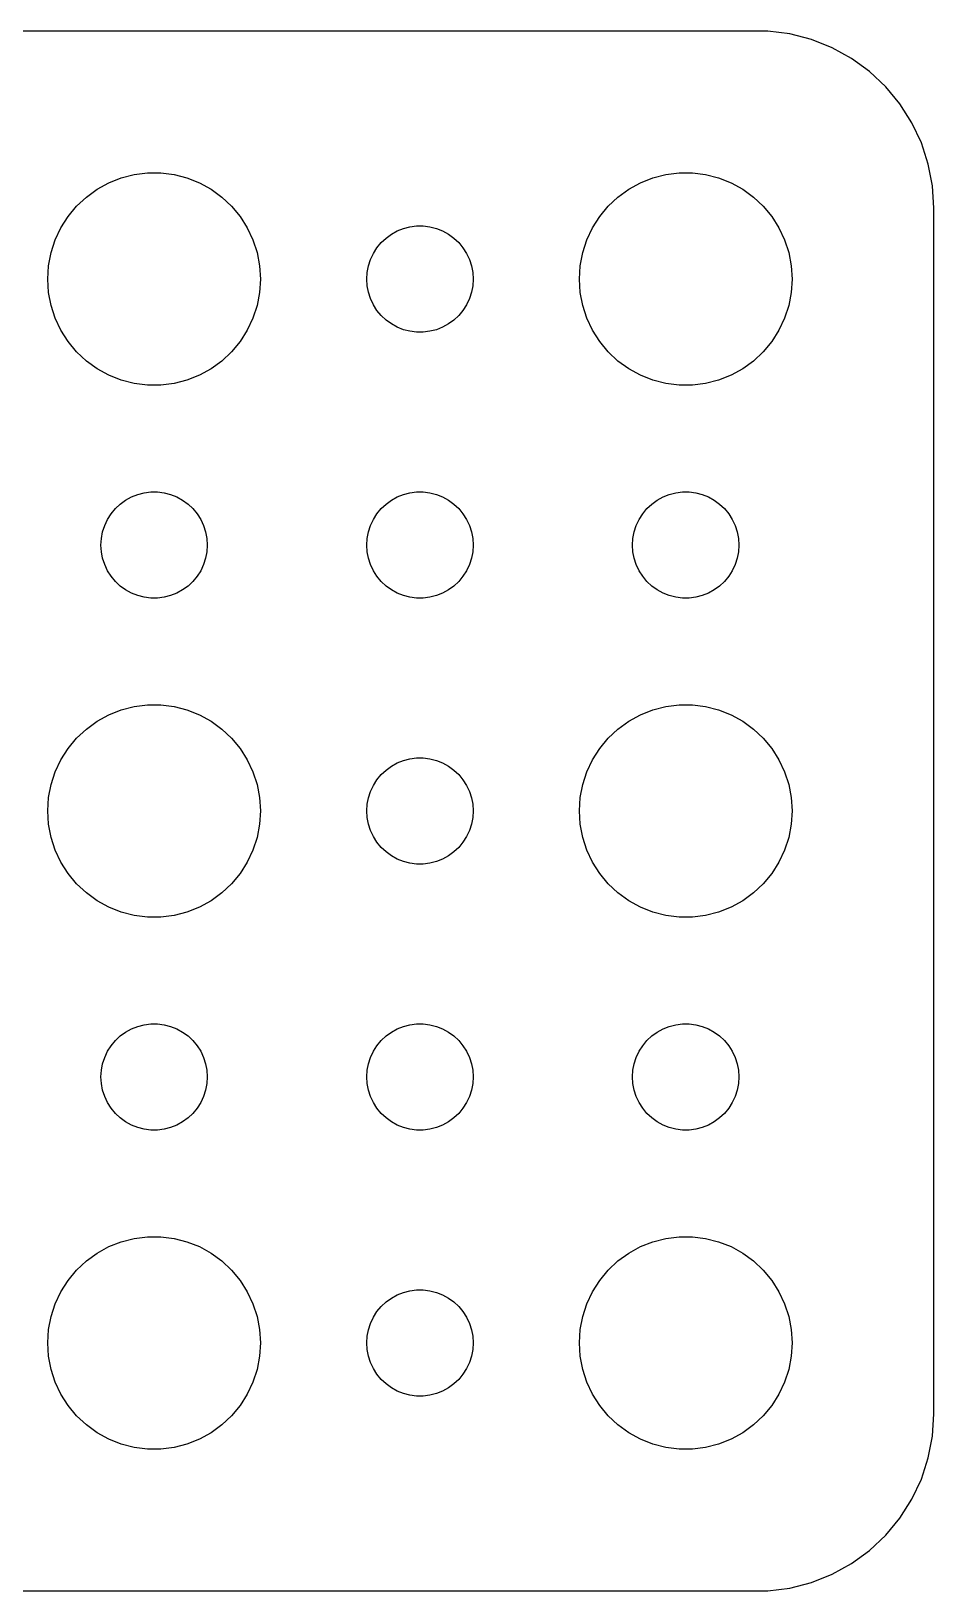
# Model space of a CAD drawing. Header units: metres. Extents: x -44.5 to 44.5, y 86 to 184.
# Drawn here: x 19.03 to 44.5, y 86.01 to 129.99 of the extents above; entities that cross this region are included whole.
import ezdxf

# ---------------------------------------------------------------- set-up
doc = ezdxf.new("R2010")
doc.units = ezdxf.units.M

msp = doc.modelspace()

# ---------------------------------------------------------------- linework, layer by layer
for p, q in [((39.8139, 129.99), (-39.8139, 129.99)), ((40.4369, 129.911), (39.8139, 129.99)), ((41.0451, 129.755), (40.4369, 129.911)), ((41.6289, 129.524), (41.0451, 129.755)), ((42.1791, 129.222), (41.6289, 129.524)), ((42.6871, 128.853), (42.1791, 129.222)), ((43.1448, 128.423), (42.6871, 128.853)), ((43.5451, 127.939), (43.1448, 128.423)), ((43.8815, 127.409), (43.5451, 127.939)), ((44.1489, 126.841), (43.8815, 127.409)), ((44.3429, 126.243), (44.1489, 126.841)), ((44.4606, 125.627), (44.3429, 126.243)), ((21.2227, 125.714), (21.5729, 125.853)), ((21.5729, 125.853), (21.9379, 125.947)), ((21.9379, 125.947), (22.3116, 125.994)), ((22.3116, 125.994), (22.6884, 125.994)), ((22.6884, 125.994), (23.0621, 125.947)), ((23.0621, 125.947), (23.427, 125.853)), ((23.427, 125.853), (23.7773, 125.714)), ((36.2227, 125.714), (36.5729, 125.853)), ((36.5729, 125.853), (36.9379, 125.947)), ((36.9379, 125.947), (37.3116, 125.994)), ((37.3116, 125.994), (37.6884, 125.994)), ((37.6884, 125.994), (38.0621, 125.947)), ((38.0621, 125.947), (38.427, 125.853)), ((38.427, 125.853), (38.7773, 125.714)), ((20.5877, 125.312), (20.8925, 125.533)), ((20.8925, 125.533), (21.2227, 125.714)), ((23.7773, 125.714), (24.1075, 125.533)), ((24.1075, 125.533), (24.4123, 125.312)), ((35.5877, 125.312), (35.8925, 125.533)), ((35.8925, 125.533), (36.2227, 125.714)), ((38.7773, 125.714), (39.1075, 125.533)), ((39.1075, 125.533), (39.4123, 125.312)), ((44.5, 125), (44.4606, 125.627)), ((20.0729, 124.763), (20.3131, 125.054)), ((20.3131, 125.054), (20.5877, 125.312)), ((24.4123, 125.312), (24.6869, 125.054)), ((24.6869, 125.054), (24.927, 124.763)), ((35.0729, 124.763), (35.3131, 125.054)), ((35.3131, 125.054), (35.5877, 125.312)), ((39.4123, 125.312), (39.6869, 125.054)), ((39.6869, 125.054), (39.927, 124.763)), ((44.5, 91), (44.5, 125)), ((19.8711, 124.445), (20.0729, 124.763)), ((24.927, 124.763), (25.1289, 124.445)), ((29.5365, 124.427), (29.7189, 124.473)), ((29.7189, 124.473), (29.9058, 124.497)), ((29.9058, 124.497), (30.0942, 124.497)), ((30.0942, 124.497), (30.2811, 124.473)), ((30.2811, 124.473), (30.4635, 124.427)), ((34.8711, 124.445), (35.0729, 124.763)), ((39.927, 124.763), (40.1289, 124.445)), ((19.5942, 123.746), (19.7107, 124.104)), ((19.7107, 124.104), (19.8711, 124.445)), ((25.1289, 124.445), (25.2893, 124.104)), ((25.2893, 124.104), (25.4057, 123.746)), ((28.7865, 123.882), (28.9065, 124.027)), ((28.9065, 124.027), (29.0439, 124.156)), ((29.0439, 124.156), (29.1963, 124.266)), ((29.1963, 124.266), (29.3613, 124.357)), ((29.3613, 124.357), (29.5365, 124.427)), ((30.4635, 124.427), (30.6387, 124.357)), ((30.6387, 124.357), (30.8037, 124.266)), ((30.8037, 124.266), (30.9561, 124.156)), ((30.9561, 124.156), (31.0934, 124.027)), ((31.0934, 124.027), (31.2135, 123.882)), ((34.5942, 123.746), (34.7107, 124.104)), ((34.7107, 124.104), (34.8711, 124.445)), ((40.1289, 124.445), (40.2893, 124.104)), ((40.2893, 124.104), (40.4057, 123.746)), ((19.5237, 123.376), (19.5942, 123.746)), ((25.4057, 123.746), (25.4763, 123.376)), ((28.6053, 123.552), (28.6855, 123.723)), ((28.6855, 123.723), (28.7865, 123.882)), ((31.2135, 123.882), (31.3145, 123.723)), ((31.3145, 123.723), (31.3947, 123.552)), ((34.5237, 123.376), (34.5942, 123.746)), ((40.4057, 123.746), (40.4763, 123.376)), ((19.5, 123), (19.5237, 123.376)), ((25.4763, 123.376), (25.5, 123)), ((28.5, 123), (28.5118, 123.188)), ((28.5118, 123.188), (28.5471, 123.373)), ((28.5471, 123.373), (28.6053, 123.552)), ((31.3947, 123.552), (31.4529, 123.373)), ((31.4529, 123.373), (31.4882, 123.188)), ((31.4882, 123.188), (31.5, 123)), ((34.5, 123), (34.5237, 123.376)), ((40.4763, 123.376), (40.5, 123)), ((19.5237, 122.624), (19.5, 123)), ((25.5, 123), (25.4763, 122.624)), ((28.5118, 122.812), (28.5, 123)), ((28.5471, 122.627), (28.5118, 122.812)), ((31.4882, 122.812), (31.4529, 122.627)), ((31.5, 123), (31.4882, 122.812)), ((34.5237, 122.624), (34.5, 123)), ((40.5, 123), (40.4763, 122.624)), ((19.5942, 122.254), (19.5237, 122.624)), ((25.4763, 122.624), (25.4057, 122.254)), ((28.6053, 122.448), (28.5471, 122.627)), ((28.6855, 122.277), (28.6053, 122.448)), ((28.7865, 122.118), (28.6855, 122.277)), ((31.3145, 122.277), (31.2135, 122.118)), ((31.3947, 122.448), (31.3145, 122.277)), ((31.4529, 122.627), (31.3947, 122.448)), ((34.5942, 122.254), (34.5237, 122.624)), ((40.4763, 122.624), (40.4057, 122.254)), ((19.7107, 121.896), (19.5942, 122.254)), ((19.8711, 121.555), (19.7107, 121.896)), ((25.2893, 121.896), (25.1289, 121.555)), ((25.4057, 122.254), (25.2893, 121.896)), ((28.9065, 121.973), (28.7865, 122.118)), ((29.0439, 121.844), (28.9065, 121.973)), ((29.1963, 121.734), (29.0439, 121.844)), ((30.9561, 121.844), (30.8037, 121.734)), ((31.0934, 121.973), (30.9561, 121.844)), ((31.2135, 122.118), (31.0934, 121.973)), ((34.7107, 121.896), (34.5942, 122.254)), ((34.8711, 121.555), (34.7107, 121.896)), ((40.2893, 121.896), (40.1289, 121.555)), ((40.4057, 122.254), (40.2893, 121.896)), ((20.0729, 121.237), (19.8711, 121.555)), ((25.1289, 121.555), (24.927, 121.237)), ((29.3613, 121.643), (29.1963, 121.734)), ((29.5365, 121.573), (29.3613, 121.643)), ((29.7189, 121.527), (29.5365, 121.573)), ((29.9058, 121.503), (29.7189, 121.527)), ((30.0942, 121.503), (29.9058, 121.503)), ((30.2811, 121.527), (30.0942, 121.503)), ((30.4635, 121.573), (30.2811, 121.527)), ((30.6387, 121.643), (30.4635, 121.573)), ((30.8037, 121.734), (30.6387, 121.643)), ((35.0729, 121.237), (34.8711, 121.555)), ((40.1289, 121.555), (39.927, 121.237)), ((20.3131, 120.946), (20.0729, 121.237)), ((20.5877, 120.688), (20.3131, 120.946)), ((24.6869, 120.946), (24.4123, 120.688)), ((24.927, 121.237), (24.6869, 120.946)), ((35.3131, 120.946), (35.0729, 121.237)), ((35.5877, 120.688), (35.3131, 120.946)), ((39.6869, 120.946), (39.4123, 120.688)), ((39.927, 121.237), (39.6869, 120.946)), ((20.8925, 120.467), (20.5877, 120.688)), ((24.4123, 120.688), (24.1075, 120.467)), ((35.8925, 120.467), (35.5877, 120.688)), ((39.4123, 120.688), (39.1075, 120.467)), ((21.2227, 120.286), (20.8925, 120.467)), ((21.5729, 120.147), (21.2227, 120.286)), ((21.9379, 120.053), (21.5729, 120.147)), ((23.427, 120.147), (23.0621, 120.053)), ((23.7773, 120.286), (23.427, 120.147)), ((24.1075, 120.467), (23.7773, 120.286)), ((36.2227, 120.286), (35.8925, 120.467)), ((36.5729, 120.147), (36.2227, 120.286)), ((36.9379, 120.053), (36.5729, 120.147)), ((38.427, 120.147), (38.0621, 120.053)), ((38.7773, 120.286), (38.427, 120.147)), ((39.1075, 120.467), (38.7773, 120.286)), ((22.3116, 120.006), (21.9379, 120.053)), ((22.6884, 120.006), (22.3116, 120.006)), ((23.0621, 120.053), (22.6884, 120.006)), ((37.3116, 120.006), (36.9379, 120.053)), ((37.6884, 120.006), (37.3116, 120.006)), ((38.0621, 120.053), (37.6884, 120.006)), ((22.2189, 116.973), (22.4058, 116.997)), ((22.4058, 116.997), (22.5942, 116.997)), ((22.5942, 116.997), (22.7811, 116.973)), ((29.7189, 116.973), (29.9058, 116.997)), ((29.9058, 116.997), (30.0942, 116.997)), ((30.0942, 116.997), (30.2811, 116.973)), ((37.2189, 116.973), (37.4058, 116.997)), ((37.4058, 116.997), (37.5942, 116.997)), ((37.5942, 116.997), (37.7811, 116.973)), ((21.4065, 116.527), (21.5439, 116.656)), ((21.5439, 116.656), (21.6963, 116.766)), ((21.6963, 116.766), (21.8613, 116.857)), ((21.8613, 116.857), (22.0365, 116.927)), ((22.0365, 116.927), (22.2189, 116.973)), ((22.7811, 116.973), (22.9635, 116.927)), ((22.9635, 116.927), (23.1387, 116.857)), ((23.1387, 116.857), (23.3037, 116.766)), ((23.3037, 116.766), (23.4561, 116.656)), ((23.4561, 116.656), (23.5934, 116.527)), ((28.9065, 116.527), (29.0439, 116.656)), ((29.0439, 116.656), (29.1963, 116.766)), ((29.1963, 116.766), (29.3613, 116.857)), ((29.3613, 116.857), (29.5365, 116.927)), ((29.5365, 116.927), (29.7189, 116.973)), ((30.2811, 116.973), (30.4635, 116.927)), ((30.4635, 116.927), (30.6387, 116.857)), ((30.6387, 116.857), (30.8037, 116.766)), ((30.8037, 116.766), (30.9561, 116.656)), ((30.9561, 116.656), (31.0934, 116.527)), ((36.4065, 116.527), (36.5439, 116.656)), ((36.5439, 116.656), (36.6963, 116.766)), ((36.6963, 116.766), (36.8613, 116.857)), ((36.8613, 116.857), (37.0365, 116.927)), ((37.0365, 116.927), (37.2189, 116.973)), ((37.7811, 116.973), (37.9635, 116.927)), ((37.9635, 116.927), (38.1387, 116.857)), ((38.1387, 116.857), (38.3037, 116.766)), ((38.3037, 116.766), (38.4561, 116.656)), ((38.4561, 116.656), (38.5934, 116.527)), ((21.1053, 116.052), (21.1855, 116.223)), ((21.1855, 116.223), (21.2865, 116.382)), ((21.2865, 116.382), (21.4065, 116.527)), ((23.5934, 116.527), (23.7135, 116.382)), ((23.7135, 116.382), (23.8145, 116.223)), ((23.8145, 116.223), (23.8947, 116.052)), ((28.6053, 116.052), (28.6855, 116.223)), ((28.6855, 116.223), (28.7865, 116.382)), ((28.7865, 116.382), (28.9065, 116.527)), ((31.0934, 116.527), (31.2135, 116.382)), ((31.2135, 116.382), (31.3145, 116.223)), ((31.3145, 116.223), (31.3947, 116.052)), ((36.1053, 116.052), (36.1855, 116.223)), ((36.1855, 116.223), (36.2865, 116.382)), ((36.2865, 116.382), (36.4065, 116.527)), ((38.5934, 116.527), (38.7135, 116.382)), ((38.7135, 116.382), (38.8145, 116.223)), ((38.8145, 116.223), (38.8947, 116.052)), ((21, 115.5), (21.0118, 115.688)), ((21.0118, 115.688), (21.0471, 115.873)), ((21.0471, 115.873), (21.1053, 116.052)), ((23.8947, 116.052), (23.9529, 115.873)), ((23.9529, 115.873), (23.9882, 115.688)), ((23.9882, 115.688), (24, 115.5)), ((28.5, 115.5), (28.5118, 115.688)), ((28.5118, 115.688), (28.5471, 115.873)), ((28.5471, 115.873), (28.6053, 116.052)), ((31.3947, 116.052), (31.4529, 115.873)), ((31.4529, 115.873), (31.4882, 115.688)), ((31.4882, 115.688), (31.5, 115.5)), ((36, 115.5), (36.0118, 115.688)), ((36.0118, 115.688), (36.0471, 115.873)), ((36.0471, 115.873), (36.1053, 116.052)), ((38.8947, 116.052), (38.9529, 115.873)), ((38.9529, 115.873), (38.9882, 115.688)), ((38.9882, 115.688), (39, 115.5)), ((21.0118, 115.312), (21, 115.5)), ((21.0471, 115.127), (21.0118, 115.312)), ((23.9882, 115.312), (23.9529, 115.127)), ((24, 115.5), (23.9882, 115.312)), ((28.5118, 115.312), (28.5, 115.5)), ((28.5471, 115.127), (28.5118, 115.312)), ((31.4882, 115.312), (31.4529, 115.127)), ((31.5, 115.5), (31.4882, 115.312)), ((36.0118, 115.312), (36, 115.5)), ((36.0471, 115.127), (36.0118, 115.312)), ((38.9882, 115.312), (38.9529, 115.127)), ((39, 115.5), (38.9882, 115.312)), ((21.1053, 114.948), (21.0471, 115.127)), ((21.1855, 114.777), (21.1053, 114.948)), ((23.8947, 114.948), (23.8145, 114.777)), ((23.9529, 115.127), (23.8947, 114.948)), ((28.6053, 114.948), (28.5471, 115.127)), ((28.6855, 114.777), (28.6053, 114.948)), ((31.3947, 114.948), (31.3145, 114.777)), ((31.4529, 115.127), (31.3947, 114.948)), ((36.1053, 114.948), (36.0471, 115.127)), ((36.1855, 114.777), (36.1053, 114.948)), ((38.8947, 114.948), (38.8145, 114.777)), ((38.9529, 115.127), (38.8947, 114.948)), ((21.2865, 114.618), (21.1855, 114.777)), ((21.4065, 114.473), (21.2865, 114.618)), ((21.5439, 114.344), (21.4065, 114.473)), ((23.5934, 114.473), (23.4561, 114.344)), ((23.7135, 114.618), (23.5934, 114.473)), ((23.8145, 114.777), (23.7135, 114.618)), ((28.7865, 114.618), (28.6855, 114.777)), ((28.9065, 114.473), (28.7865, 114.618)), ((29.0439, 114.344), (28.9065, 114.473)), ((31.0934, 114.473), (30.9561, 114.344)), ((31.2135, 114.618), (31.0934, 114.473)), ((31.3145, 114.777), (31.2135, 114.618)), ((36.2865, 114.618), (36.1855, 114.777)), ((36.4065, 114.473), (36.2865, 114.618)), ((36.5439, 114.344), (36.4065, 114.473)), ((38.5934, 114.473), (38.4561, 114.344)), ((38.7135, 114.618), (38.5934, 114.473)), ((38.8145, 114.777), (38.7135, 114.618)), ((21.6963, 114.234), (21.5439, 114.344)), ((21.8613, 114.143), (21.6963, 114.234)), ((22.0365, 114.073), (21.8613, 114.143)), ((22.2189, 114.027), (22.0365, 114.073)), ((22.4058, 114.003), (22.2189, 114.027)), ((22.5942, 114.003), (22.4058, 114.003)), ((22.7811, 114.027), (22.5942, 114.003)), ((22.9635, 114.073), (22.7811, 114.027)), ((23.1387, 114.143), (22.9635, 114.073)), ((23.3037, 114.234), (23.1387, 114.143)), ((23.4561, 114.344), (23.3037, 114.234)), ((29.1963, 114.234), (29.0439, 114.344)), ((29.3613, 114.143), (29.1963, 114.234)), ((29.5365, 114.073), (29.3613, 114.143)), ((29.7189, 114.027), (29.5365, 114.073)), ((29.9058, 114.003), (29.7189, 114.027)), ((30.0942, 114.003), (29.9058, 114.003)), ((30.2811, 114.027), (30.0942, 114.003)), ((30.4635, 114.073), (30.2811, 114.027)), ((30.6387, 114.143), (30.4635, 114.073)), ((30.8037, 114.234), (30.6387, 114.143)), ((30.9561, 114.344), (30.8037, 114.234)), ((36.6963, 114.234), (36.5439, 114.344)), ((36.8613, 114.143), (36.6963, 114.234)), ((37.0365, 114.073), (36.8613, 114.143)), ((37.2189, 114.027), (37.0365, 114.073)), ((37.4058, 114.003), (37.2189, 114.027)), ((37.5942, 114.003), (37.4058, 114.003)), ((37.7811, 114.027), (37.5942, 114.003)), ((37.9635, 114.073), (37.7811, 114.027)), ((38.1387, 114.143), (37.9635, 114.073)), ((38.3037, 114.234), (38.1387, 114.143)), ((38.4561, 114.344), (38.3037, 114.234)), ((21.2227, 110.714), (21.5729, 110.853)), ((21.5729, 110.853), (21.9379, 110.947)), ((21.9379, 110.947), (22.3116, 110.994)), ((22.3116, 110.994), (22.6884, 110.994)), ((22.6884, 110.994), (23.0621, 110.947)), ((23.0621, 110.947), (23.427, 110.853)), ((23.427, 110.853), (23.7773, 110.714)), ((36.2227, 110.714), (36.5729, 110.853)), ((36.5729, 110.853), (36.9379, 110.947)), ((36.9379, 110.947), (37.3116, 110.994)), ((37.3116, 110.994), (37.6884, 110.994)), ((37.6884, 110.994), (38.0621, 110.947)), ((38.0621, 110.947), (38.427, 110.853)), ((38.427, 110.853), (38.7773, 110.714)), ((20.5877, 110.312), (20.8925, 110.533)), ((20.8925, 110.533), (21.2227, 110.714)), ((23.7773, 110.714), (24.1075, 110.533)), ((24.1075, 110.533), (24.4123, 110.312)), ((35.5877, 110.312), (35.8925, 110.533)), ((35.8925, 110.533), (36.2227, 110.714)), ((38.7773, 110.714), (39.1075, 110.533)), ((39.1075, 110.533), (39.4123, 110.312)), ((20.0729, 109.763), (20.3131, 110.054)), ((20.3131, 110.054), (20.5877, 110.312)), ((24.4123, 110.312), (24.6869, 110.054)), ((24.6869, 110.054), (24.927, 109.763)), ((35.0729, 109.763), (35.3131, 110.054)), ((35.3131, 110.054), (35.5877, 110.312)), ((39.4123, 110.312), (39.6869, 110.054)), ((39.6869, 110.054), (39.927, 109.763)), ((19.8711, 109.445), (20.0729, 109.763)), ((24.927, 109.763), (25.1289, 109.445)), ((34.8711, 109.445), (35.0729, 109.763)), ((39.927, 109.763), (40.1289, 109.445)), ((19.5942, 108.746), (19.7107, 109.104)), ((19.7107, 109.104), (19.8711, 109.445)), ((25.1289, 109.445), (25.2893, 109.104)), ((25.2893, 109.104), (25.4057, 108.746)), ((28.9065, 109.027), (29.0439, 109.156)), ((29.0439, 109.156), (29.1963, 109.266)), ((29.1963, 109.266), (29.3613, 109.357)), ((29.3613, 109.357), (29.5365, 109.427)), ((29.5365, 109.427), (29.7189, 109.473)), ((29.7189, 109.473), (29.9058, 109.497)), ((29.9058, 109.497), (30.0942, 109.497)), ((30.0942, 109.497), (30.2811, 109.473)), ((30.2811, 109.473), (30.4635, 109.427)), ((30.4635, 109.427), (30.6387, 109.357)), ((30.6387, 109.357), (30.8037, 109.266)), ((30.8037, 109.266), (30.9561, 109.156)), ((30.9561, 109.156), (31.0934, 109.027)), ((34.5942, 108.746), (34.7107, 109.104)), ((34.7107, 109.104), (34.8711, 109.445)), ((40.1289, 109.445), (40.2893, 109.104)), ((40.2893, 109.104), (40.4057, 108.746)), ((19.5237, 108.376), (19.5942, 108.746)), ((25.4057, 108.746), (25.4763, 108.376)), ((28.6053, 108.552), (28.6855, 108.723)), ((28.6855, 108.723), (28.7865, 108.882)), ((28.7865, 108.882), (28.9065, 109.027)), ((31.0934, 109.027), (31.2135, 108.882)), ((31.2135, 108.882), (31.3145, 108.723)), ((31.3145, 108.723), (31.3947, 108.552)), ((34.5237, 108.376), (34.5942, 108.746)), ((40.4057, 108.746), (40.4763, 108.376)), ((19.5, 108), (19.5237, 108.376)), ((25.4763, 108.376), (25.5, 108)), ((28.5118, 108.188), (28.5471, 108.373)), ((28.5471, 108.373), (28.6053, 108.552)), ((31.3947, 108.552), (31.4529, 108.373)), ((31.4529, 108.373), (31.4882, 108.188)), ((34.5, 108), (34.5237, 108.376)), ((40.4763, 108.376), (40.5, 108)), ((19.5237, 107.624), (19.5, 108)), ((25.5, 108), (25.4763, 107.624)), ((28.5, 108), (28.5118, 108.188)), ((28.5118, 107.812), (28.5, 108)), ((28.5471, 107.627), (28.5118, 107.812)), ((31.4882, 107.812), (31.4529, 107.627)), ((31.4882, 108.188), (31.5, 108)), ((31.5, 108), (31.4882, 107.812)), ((34.5237, 107.624), (34.5, 108)), ((40.5, 108), (40.4763, 107.624)), ((19.5942, 107.254), (19.5237, 107.624)), ((25.4763, 107.624), (25.4057, 107.254)), ((28.6053, 107.448), (28.5471, 107.627)), ((28.6855, 107.277), (28.6053, 107.448)), ((31.3947, 107.448), (31.3145, 107.277)), ((31.4529, 107.627), (31.3947, 107.448)), ((34.5942, 107.254), (34.5237, 107.624)), ((40.4763, 107.624), (40.4057, 107.254)), ((19.7107, 106.896), (19.5942, 107.254)), ((19.8711, 106.555), (19.7107, 106.896)), ((25.2893, 106.896), (25.1289, 106.555)), ((25.4057, 107.254), (25.2893, 106.896)), ((28.7865, 107.118), (28.6855, 107.277)), ((28.9065, 106.973), (28.7865, 107.118)), ((29.0439, 106.844), (28.9065, 106.973)), ((31.0934, 106.973), (30.9561, 106.844)), ((31.2135, 107.118), (31.0934, 106.973)), ((31.3145, 107.277), (31.2135, 107.118)), ((34.7107, 106.896), (34.5942, 107.254)), ((34.8711, 106.555), (34.7107, 106.896)), ((40.2893, 106.896), (40.1289, 106.555)), ((40.4057, 107.254), (40.2893, 106.896)), ((20.0729, 106.237), (19.8711, 106.555)), ((25.1289, 106.555), (24.927, 106.237)), ((29.1963, 106.734), (29.0439, 106.844)), ((29.3613, 106.643), (29.1963, 106.734)), ((29.5365, 106.573), (29.3613, 106.643)), ((29.7189, 106.527), (29.5365, 106.573)), ((29.9058, 106.503), (29.7189, 106.527)), ((30.0942, 106.503), (29.9058, 106.503)), ((30.2811, 106.527), (30.0942, 106.503)), ((30.4635, 106.573), (30.2811, 106.527)), ((30.6387, 106.643), (30.4635, 106.573)), ((30.8037, 106.734), (30.6387, 106.643)), ((30.9561, 106.844), (30.8037, 106.734)), ((35.0729, 106.237), (34.8711, 106.555)), ((40.1289, 106.555), (39.927, 106.237)), ((20.3131, 105.946), (20.0729, 106.237)), ((24.927, 106.237), (24.6869, 105.946)), ((35.3131, 105.946), (35.0729, 106.237)), ((39.927, 106.237), (39.6869, 105.946)), ((20.5877, 105.688), (20.3131, 105.946)), ((20.8925, 105.467), (20.5877, 105.688)), ((24.4123, 105.688), (24.1075, 105.467)), ((24.6869, 105.946), (24.4123, 105.688)), ((35.5877, 105.688), (35.3131, 105.946)), ((35.8925, 105.467), (35.5877, 105.688)), ((39.4123, 105.688), (39.1075, 105.467)), ((39.6869, 105.946), (39.4123, 105.688)), ((21.2227, 105.286), (20.8925, 105.467)), ((21.5729, 105.147), (21.2227, 105.286)), ((21.9379, 105.053), (21.5729, 105.147)), ((23.427, 105.147), (23.0621, 105.053)), ((23.7773, 105.286), (23.427, 105.147)), ((24.1075, 105.467), (23.7773, 105.286)), ((36.2227, 105.286), (35.8925, 105.467)), ((36.5729, 105.147), (36.2227, 105.286)), ((36.9379, 105.053), (36.5729, 105.147)), ((38.427, 105.147), (38.0621, 105.053)), ((38.7773, 105.286), (38.427, 105.147)), ((39.1075, 105.467), (38.7773, 105.286)), ((22.3116, 105.006), (21.9379, 105.053)), ((22.6884, 105.006), (22.3116, 105.006)), ((23.0621, 105.053), (22.6884, 105.006)), ((37.3116, 105.006), (36.9379, 105.053)), ((37.6884, 105.006), (37.3116, 105.006)), ((38.0621, 105.053), (37.6884, 105.006)), ((21.4065, 101.527), (21.5439, 101.656)), ((21.5439, 101.656), (21.6963, 101.766)), ((21.6963, 101.766), (21.8613, 101.857)), ((21.8613, 101.857), (22.0365, 101.927)), ((22.0365, 101.927), (22.2189, 101.973)), ((22.2189, 101.973), (22.4058, 101.997)), ((22.4058, 101.997), (22.5942, 101.997)), ((22.5942, 101.997), (22.7811, 101.973)), ((22.7811, 101.973), (22.9635, 101.927)), ((22.9635, 101.927), (23.1387, 101.857)), ((23.1387, 101.857), (23.3037, 101.766)), ((23.3037, 101.766), (23.4561, 101.656)), ((23.4561, 101.656), (23.5934, 101.527)), ((28.9065, 101.527), (29.0439, 101.656)), ((29.0439, 101.656), (29.1963, 101.766)), ((29.1963, 101.766), (29.3613, 101.857)), ((29.3613, 101.857), (29.5365, 101.927)), ((29.5365, 101.927), (29.7189, 101.973)), ((29.7189, 101.973), (29.9058, 101.997)), ((29.9058, 101.997), (30.0942, 101.997)), ((30.0942, 101.997), (30.2811, 101.973)), ((30.2811, 101.973), (30.4635, 101.927)), ((30.4635, 101.927), (30.6387, 101.857)), ((30.6387, 101.857), (30.8037, 101.766)), ((30.8037, 101.766), (30.9561, 101.656)), ((30.9561, 101.656), (31.0934, 101.527)), ((36.4065, 101.527), (36.5439, 101.656)), ((36.5439, 101.656), (36.6963, 101.766)), ((36.6963, 101.766), (36.8613, 101.857)), ((36.8613, 101.857), (37.0365, 101.927)), ((37.0365, 101.927), (37.2189, 101.973)), ((37.2189, 101.973), (37.4058, 101.997)), ((37.4058, 101.997), (37.5942, 101.997)), ((37.5942, 101.997), (37.7811, 101.973)), ((37.7811, 101.973), (37.9635, 101.927)), ((37.9635, 101.927), (38.1387, 101.857)), ((38.1387, 101.857), (38.3037, 101.766)), ((38.3037, 101.766), (38.4561, 101.656)), ((38.4561, 101.656), (38.5934, 101.527)), ((21.1053, 101.052), (21.1855, 101.223)), ((21.1855, 101.223), (21.2865, 101.382)), ((21.2865, 101.382), (21.4065, 101.527)), ((23.5934, 101.527), (23.7135, 101.382)), ((23.7135, 101.382), (23.8145, 101.223)), ((23.8145, 101.223), (23.8947, 101.052)), ((28.6053, 101.052), (28.6855, 101.223)), ((28.6855, 101.223), (28.7865, 101.382)), ((28.7865, 101.382), (28.9065, 101.527)), ((31.0934, 101.527), (31.2135, 101.382)), ((31.2135, 101.382), (31.3145, 101.223)), ((31.3145, 101.223), (31.3947, 101.052)), ((36.1053, 101.052), (36.1855, 101.223)), ((36.1855, 101.223), (36.2865, 101.382)), ((36.2865, 101.382), (36.4065, 101.527)), ((38.5934, 101.527), (38.7135, 101.382)), ((38.7135, 101.382), (38.8145, 101.223)), ((38.8145, 101.223), (38.8947, 101.052)), ((21.0118, 100.688), (21.0471, 100.873)), ((21.0471, 100.873), (21.1053, 101.052)), ((23.8947, 101.052), (23.9529, 100.873)), ((23.9529, 100.873), (23.9882, 100.688)), ((28.5118, 100.688), (28.5471, 100.873)), ((28.5471, 100.873), (28.6053, 101.052)), ((31.3947, 101.052), (31.4529, 100.873)), ((31.4529, 100.873), (31.4882, 100.688)), ((36.0118, 100.688), (36.0471, 100.873)), ((36.0471, 100.873), (36.1053, 101.052)), ((38.8947, 101.052), (38.9529, 100.873)), ((38.9529, 100.873), (38.9882, 100.688)), ((21, 100.5), (21.0118, 100.688)), ((21.0118, 100.312), (21, 100.5)), ((21.0471, 100.127), (21.0118, 100.312)), ((23.9882, 100.312), (23.9529, 100.127)), ((23.9882, 100.688), (24, 100.5)), ((24, 100.5), (23.9882, 100.312)), ((28.5, 100.5), (28.5118, 100.688)), ((28.5118, 100.312), (28.5, 100.5)), ((28.5471, 100.127), (28.5118, 100.312)), ((31.4882, 100.312), (31.4529, 100.127)), ((31.4882, 100.688), (31.5, 100.5)), ((31.5, 100.5), (31.4882, 100.312)), ((36, 100.5), (36.0118, 100.688)), ((36.0118, 100.312), (36, 100.5)), ((36.0471, 100.127), (36.0118, 100.312)), ((38.9882, 100.312), (38.9529, 100.127)), ((38.9882, 100.688), (39, 100.5)), ((39, 100.5), (38.9882, 100.312)), ((21.1053, 99.9478), (21.0471, 100.127)), ((21.1855, 99.7774), (21.1053, 99.9478)), ((23.8947, 99.9478), (23.8145, 99.7774)), ((23.9529, 100.127), (23.8947, 99.9478)), ((28.6053, 99.9478), (28.5471, 100.127)), ((28.6855, 99.7774), (28.6053, 99.9478)), ((31.3947, 99.9478), (31.3145, 99.7774)), ((31.4529, 100.127), (31.3947, 99.9478)), ((36.1053, 99.9478), (36.0471, 100.127)), ((36.1855, 99.7774), (36.1053, 99.9478)), ((38.8947, 99.9478), (38.8145, 99.7774)), ((38.9529, 100.127), (38.8947, 99.9478)), ((21.2865, 99.6183), (21.1855, 99.7774)), ((21.4065, 99.4732), (21.2865, 99.6183)), ((21.5439, 99.3442), (21.4065, 99.4732)), ((23.5934, 99.4732), (23.4561, 99.3442)), ((23.7135, 99.6183), (23.5934, 99.4732)), ((23.8145, 99.7774), (23.7135, 99.6183)), ((28.7865, 99.6183), (28.6855, 99.7774)), ((28.9065, 99.4732), (28.7865, 99.6183)), ((29.0439, 99.3442), (28.9065, 99.4732)), ((31.0934, 99.4732), (30.9561, 99.3442)), ((31.2135, 99.6183), (31.0934, 99.4732)), ((31.3145, 99.7774), (31.2135, 99.6183)), ((36.2865, 99.6183), (36.1855, 99.7774)), ((36.4065, 99.4732), (36.2865, 99.6183)), ((36.5439, 99.3442), (36.4065, 99.4732)), ((38.5934, 99.4732), (38.4561, 99.3442)), ((38.7135, 99.6183), (38.5934, 99.4732)), ((38.8145, 99.7774), (38.7135, 99.6183)), ((21.6963, 99.2335), (21.5439, 99.3442)), ((21.8613, 99.1428), (21.6963, 99.2335)), ((22.0365, 99.0734), (21.8613, 99.1428)), ((22.2189, 99.0266), (22.0365, 99.0734)), ((22.4058, 99.003), (22.2189, 99.0266)), ((22.5942, 99.003), (22.4058, 99.003)), ((22.7811, 99.0266), (22.5942, 99.003)), ((22.9635, 99.0734), (22.7811, 99.0266)), ((23.1387, 99.1428), (22.9635, 99.0734)), ((23.3037, 99.2335), (23.1387, 99.1428)), ((23.4561, 99.3442), (23.3037, 99.2335)), ((29.1963, 99.2335), (29.0439, 99.3442)), ((29.3613, 99.1428), (29.1963, 99.2335)), ((29.5365, 99.0734), (29.3613, 99.1428)), ((29.7189, 99.0266), (29.5365, 99.0734)), ((29.9058, 99.003), (29.7189, 99.0266)), ((30.0942, 99.003), (29.9058, 99.003)), ((30.2811, 99.0266), (30.0942, 99.003)), ((30.4635, 99.0734), (30.2811, 99.0266)), ((30.6387, 99.1428), (30.4635, 99.0734)), ((30.8037, 99.2335), (30.6387, 99.1428)), ((30.9561, 99.3442), (30.8037, 99.2335)), ((36.6963, 99.2335), (36.5439, 99.3442)), ((36.8613, 99.1428), (36.6963, 99.2335)), ((37.0365, 99.0734), (36.8613, 99.1428)), ((37.2189, 99.0266), (37.0365, 99.0734)), ((37.4058, 99.003), (37.2189, 99.0266)), ((37.5942, 99.003), (37.4058, 99.003)), ((37.7811, 99.0266), (37.5942, 99.003)), ((37.9635, 99.0734), (37.7811, 99.0266)), ((38.1387, 99.1428), (37.9635, 99.0734)), ((38.3037, 99.2335), (38.1387, 99.1428)), ((38.4561, 99.3442), (38.3037, 99.2335)), ((21.5729, 95.8532), (21.9379, 95.9469)), ((21.9379, 95.9469), (22.3116, 95.9941)), ((22.3116, 95.9941), (22.6884, 95.9941)), ((22.6884, 95.9941), (23.0621, 95.9469)), ((23.0621, 95.9469), (23.427, 95.8532)), ((36.5729, 95.8532), (36.9379, 95.9469)), ((36.9379, 95.9469), (37.3116, 95.9941)), ((37.3116, 95.9941), (37.6884, 95.9941)), ((37.6884, 95.9941), (38.0621, 95.9469)), ((38.0621, 95.9469), (38.427, 95.8532)), ((20.5877, 95.3116), (20.8925, 95.533)), ((20.8925, 95.533), (21.2227, 95.7145)), ((21.2227, 95.7145), (21.5729, 95.8532)), ((23.427, 95.8532), (23.7773, 95.7145)), ((23.7773, 95.7145), (24.1075, 95.533)), ((24.1075, 95.533), (24.4123, 95.3116)), ((35.5877, 95.3116), (35.8925, 95.533)), ((35.8925, 95.533), (36.2227, 95.7145)), ((36.2227, 95.7145), (36.5729, 95.8532)), ((38.427, 95.8532), (38.7773, 95.7145)), ((38.7773, 95.7145), (39.1075, 95.533)), ((39.1075, 95.533), (39.4123, 95.3116)), ((20.0729, 94.7634), (20.3131, 95.0536)), ((20.3131, 95.0536), (20.5877, 95.3116)), ((24.4123, 95.3116), (24.6869, 95.0536)), ((24.6869, 95.0536), (24.927, 94.7634)), ((35.0729, 94.7634), (35.3131, 95.0536)), ((35.3131, 95.0536), (35.5877, 95.3116)), ((39.4123, 95.3116), (39.6869, 95.0536)), ((39.6869, 95.0536), (39.927, 94.7634)), ((19.8711, 94.4453), (20.0729, 94.7634)), ((24.927, 94.7634), (25.1289, 94.4453)), ((34.8711, 94.4453), (35.0729, 94.7634)), ((39.927, 94.7634), (40.1289, 94.4453)), ((19.7107, 94.1044), (19.8711, 94.4453)), ((25.1289, 94.4453), (25.2893, 94.1044)), ((28.9065, 94.0268), (29.0439, 94.1558)), ((29.0439, 94.1558), (29.1963, 94.2665)), ((29.1963, 94.2665), (29.3613, 94.3573)), ((29.3613, 94.3573), (29.5365, 94.4266)), ((29.5365, 94.4266), (29.7189, 94.4734)), ((29.7189, 94.4734), (29.9058, 94.4971)), ((29.9058, 94.4971), (30.0942, 94.4971)), ((30.0942, 94.4971), (30.2811, 94.4734)), ((30.2811, 94.4734), (30.4635, 94.4266)), ((30.4635, 94.4266), (30.6387, 94.3573)), ((30.6387, 94.3573), (30.8037, 94.2665)), ((30.8037, 94.2665), (30.9561, 94.1558)), ((30.9561, 94.1558), (31.0934, 94.0268)), ((34.7107, 94.1044), (34.8711, 94.4453)), ((40.1289, 94.4453), (40.2893, 94.1044)), ((19.5237, 93.376), (19.5942, 93.7461)), ((19.5942, 93.7461), (19.7107, 94.1044)), ((25.2893, 94.1044), (25.4057, 93.7461)), ((25.4057, 93.7461), (25.4763, 93.376)), ((28.6053, 93.5522), (28.6855, 93.7226)), ((28.6855, 93.7226), (28.7865, 93.8817)), ((28.7865, 93.8817), (28.9065, 94.0268)), ((31.0934, 94.0268), (31.2135, 93.8817)), ((31.2135, 93.8817), (31.3145, 93.7226)), ((31.3145, 93.7226), (31.3947, 93.5522)), ((34.5237, 93.376), (34.5942, 93.7461)), ((34.5942, 93.7461), (34.7107, 94.1044)), ((40.2893, 94.1044), (40.4057, 93.7461)), ((40.4057, 93.7461), (40.4763, 93.376)), ((19.5, 93), (19.5237, 93.376)), ((25.4763, 93.376), (25.5, 93)), ((28.5118, 93.188), (28.5471, 93.373)), ((28.5471, 93.373), (28.6053, 93.5522)), ((31.3947, 93.5522), (31.4529, 93.373)), ((31.4529, 93.373), (31.4882, 93.188)), ((34.5, 93), (34.5237, 93.376)), ((40.4763, 93.376), (40.5, 93)), ((19.5237, 92.624), (19.5, 93)), ((25.5, 93), (25.4763, 92.624)), ((28.5, 93), (28.5118, 93.188)), ((28.5118, 92.812), (28.5, 93)), ((28.5471, 92.627), (28.5118, 92.812)), ((31.4882, 92.812), (31.4529, 92.627)), ((31.4882, 93.188), (31.5, 93)), ((31.5, 93), (31.4882, 92.812)), ((34.5237, 92.624), (34.5, 93)), ((40.5, 93), (40.4763, 92.624)), ((19.5942, 92.2539), (19.5237, 92.624)), ((25.4763, 92.624), (25.4057, 92.2539)), ((28.6053, 92.4478), (28.5471, 92.627)), ((28.6855, 92.2774), (28.6053, 92.4478)), ((31.3947, 92.4478), (31.3145, 92.2774)), ((31.4529, 92.627), (31.3947, 92.4478)), ((34.5942, 92.2539), (34.5237, 92.624)), ((40.4763, 92.624), (40.4057, 92.2539)), ((19.7107, 91.8956), (19.5942, 92.2539)), ((25.4057, 92.2539), (25.2893, 91.8956)), ((28.7865, 92.1183), (28.6855, 92.2774)), ((28.9065, 91.9732), (28.7865, 92.1183)), ((29.0439, 91.8442), (28.9065, 91.9732)), ((31.0934, 91.9732), (30.9561, 91.8442)), ((31.2135, 92.1183), (31.0934, 91.9732)), ((31.3145, 92.2774), (31.2135, 92.1183)), ((34.7107, 91.8956), (34.5942, 92.2539)), ((40.4057, 92.2539), (40.2893, 91.8956)), ((19.8711, 91.5547), (19.7107, 91.8956)), ((20.0729, 91.2366), (19.8711, 91.5547)), ((25.1289, 91.5547), (24.927, 91.2366)), ((25.2893, 91.8956), (25.1289, 91.5547)), ((29.1963, 91.7335), (29.0439, 91.8442)), ((29.3613, 91.6428), (29.1963, 91.7335)), ((29.5365, 91.5734), (29.3613, 91.6428)), ((29.7189, 91.5266), (29.5365, 91.5734)), ((29.9058, 91.503), (29.7189, 91.5266)), ((30.0942, 91.503), (29.9058, 91.503)), ((30.2811, 91.5266), (30.0942, 91.503)), ((30.4635, 91.5734), (30.2811, 91.5266)), ((30.6387, 91.6428), (30.4635, 91.5734)), ((30.8037, 91.7335), (30.6387, 91.6428)), ((30.9561, 91.8442), (30.8037, 91.7335)), ((34.8711, 91.5547), (34.7107, 91.8956)), ((35.0729, 91.2366), (34.8711, 91.5547)), ((40.1289, 91.5547), (39.927, 91.2366)), ((40.2893, 91.8956), (40.1289, 91.5547)), ((20.3131, 90.9464), (20.0729, 91.2366)), ((24.927, 91.2366), (24.6869, 90.9464)), ((35.3131, 90.9464), (35.0729, 91.2366)), ((39.927, 91.2366), (39.6869, 90.9464)), ((20.5877, 90.6885), (20.3131, 90.9464)), ((20.8925, 90.467), (20.5877, 90.6885)), ((24.4123, 90.6885), (24.1075, 90.467)), ((24.6869, 90.9464), (24.4123, 90.6885)), ((35.5877, 90.6885), (35.3131, 90.9464)), ((35.8925, 90.467), (35.5877, 90.6885)), ((39.4123, 90.6885), (39.1075, 90.467)), ((39.6869, 90.9464), (39.4123, 90.6885)), ((44.4606, 90.3733), (44.5, 91)), ((21.2227, 90.2855), (20.8925, 90.467)), ((21.5729, 90.1468), (21.2227, 90.2855)), ((23.7773, 90.2855), (23.427, 90.1468)), ((24.1075, 90.467), (23.7773, 90.2855)), ((36.2227, 90.2855), (35.8925, 90.467)), ((36.5729, 90.1468), (36.2227, 90.2855)), ((38.7773, 90.2855), (38.427, 90.1468)), ((39.1075, 90.467), (38.7773, 90.2855)), ((44.3429, 89.7566), (44.4606, 90.3733)), ((21.9379, 90.0531), (21.5729, 90.1468)), ((22.3116, 90.0059), (21.9379, 90.0531)), ((22.6884, 90.0059), (22.3116, 90.0059)), ((23.0621, 90.0531), (22.6884, 90.0059)), ((23.427, 90.1468), (23.0621, 90.0531)), ((36.9379, 90.0531), (36.5729, 90.1468)), ((37.3116, 90.0059), (36.9379, 90.0531)), ((37.6884, 90.0059), (37.3116, 90.0059)), ((38.0621, 90.0531), (37.6884, 90.0059)), ((38.427, 90.1468), (38.0621, 90.0531)), ((44.1489, 89.1594), (44.3429, 89.7566)), ((43.8815, 88.5912), (44.1489, 89.1594)), ((43.5451, 88.0611), (43.8815, 88.5912)), ((43.1448, 87.5773), (43.5451, 88.0611)), ((42.6871, 87.1474), (43.1448, 87.5773)), ((42.1791, 86.7784), (42.6871, 87.1474)), ((41.6289, 86.4759), (42.1791, 86.7784)), ((40.4369, 86.0886), (41.0451, 86.2447)), ((41.0451, 86.2447), (41.6289, 86.4759)), ((-39.8139, 86.0099), (39.8139, 86.0099)), ((39.8139, 86.0099), (40.4369, 86.0886))]:
    msp.add_line(p, q)

doc.saveas('drawing.dxf')
